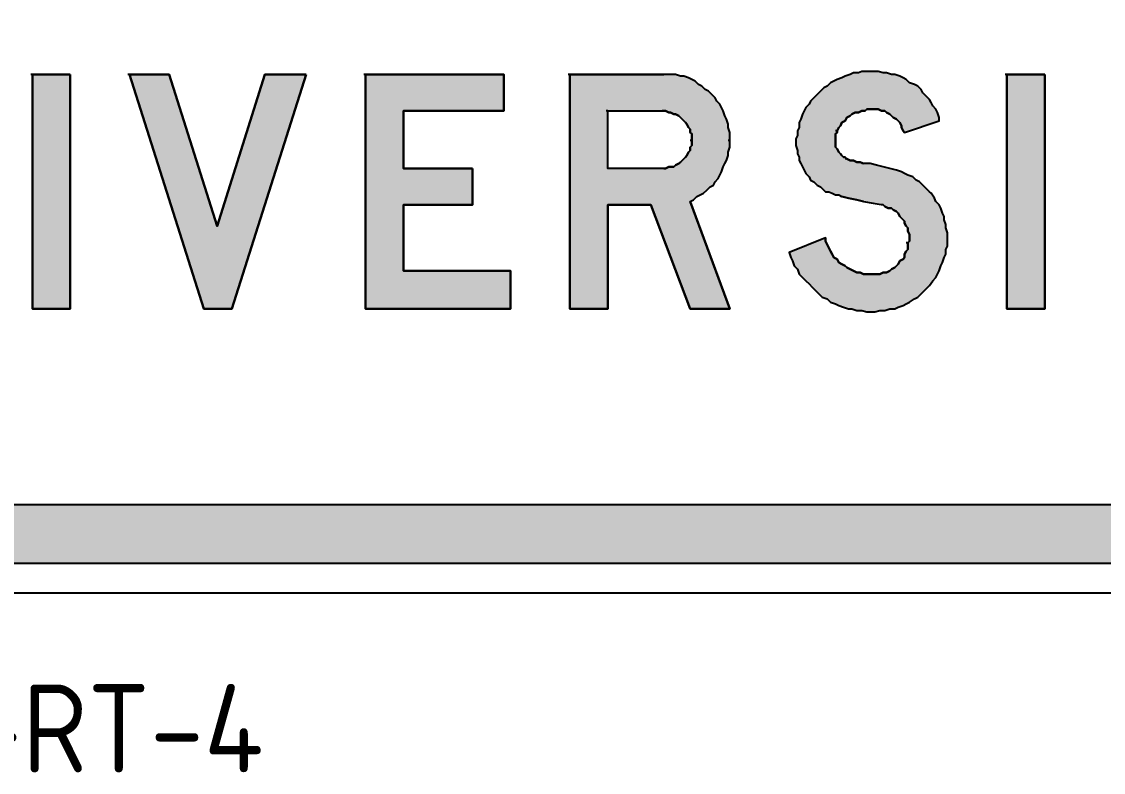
# Model space of a CAD drawing. Extents: x 128 to 264, y 102 to 205.
# Drawn here: x 198.55 to 235.31, y 102.42 to 127.95 of the extents above; entities that cross this region are included whole.
import ezdxf

# ---------------------------------------------------------------- set-up
doc = ezdxf.new("R2010")
doc.units = 0
doc.header["$LTSCALE"] = 12
doc.header["$MEASUREMENT"] = 0
doc.layers.get('0').update_dxf_attribs({"linetype": 'CONTINUOUS'})
for name, color, linetype in [('L25', 1, 'CONTINUOUS'), ('L35', 3, 'CONTINUOUS'), ('T25', 1, 'CONTINUOUS')]:
    doc.layers.add(name, color=color, linetype=linetype)
doc.styles.add('ISO', font='iso')

msp = doc.modelspace()

# ---------------------------------------------------------------- hatches: boundary and pattern name
at = {"layer": 'L25'}
h = msp.add_hatch(color=256, dxfattribs=at)
edge = h.paths.add_edge_path(flags=16)
edge.add_line((139.726, 111.527), (251.726, 111.527))
edge.add_arc((251.726, 120.527), 9, 270, 360)
edge.add_line((260.726, 120.527), (260.726, 192.527))
edge.add_arc((251.726, 192.527), 9, 360, 450)
edge.add_line((251.726, 201.527), (139.726, 201.527))
edge.add_arc((139.726, 192.527), 9, 90, 180)
edge.add_line((130.726, 192.527), (130.726, 120.527))
edge.add_arc((139.726, 120.527), 9, 180, 270)
edge = h.paths.add_edge_path()
edge.add_line((139.726, 109.527), (251.726, 109.527))
edge.add_arc((251.726, 120.527), 11, 270, 360)
edge.add_line((262.726, 120.527), (262.726, 192.527))
edge.add_arc((251.726, 192.527), 11, 360, 450)
edge.add_line((251.726, 203.527), (139.726, 203.527))
edge.add_arc((139.726, 192.527), 11, 90, 180)
edge.add_line((128.726, 192.527), (128.726, 120.527))
edge.add_arc((139.726, 120.527), 11, 180, 270)
h = msp.add_hatch(color=256, dxfattribs=at)
h.paths.add_polyline_path([(197.005, 122.5), (197.005, 122.724), (196.949, 122.948), (196.949, 123.172), (196.893, 123.396), (196.837, 123.62), (196.781, 123.789), (196.725, 124.013), (196.612, 124.237), (196.556, 124.461), (196.444, 124.629), (196.388, 124.797), (196.276, 124.91), (196.22, 125.078), (196.108, 125.19), (195.996, 125.302), (195.884, 125.414), (195.772, 125.526), (195.66, 125.638), (195.548, 125.694), (195.38, 125.806), (195.267, 125.862), (195.099, 125.918), (194.987, 125.974), (194.819, 126.03), (194.651, 126.086), (194.483, 126.142), (194.371, 126.142), (194.203, 126.142), (194.034, 126.142), (193.978, 126.142), (191.568, 126.142), (191.568, 118.184), (194.034, 118.184), (194.203, 118.184), (194.371, 118.184), (194.483, 118.184), (194.651, 118.24), (194.819, 118.296), (194.987, 118.352), (195.099, 118.408), (195.267, 118.464), (195.38, 118.52), (195.548, 118.632), (195.66, 118.689), (195.772, 118.801), (195.884, 118.913), (195.996, 119.025), (196.108, 119.137), (196.22, 119.305), (196.276, 119.417), (196.388, 119.529), (196.444, 119.697), (196.556, 119.865), (196.612, 120.09), (196.725, 120.314), (196.781, 120.538), (196.837, 120.706), (196.893, 120.93), (196.949, 121.155), (196.949, 121.379), (197.005, 121.603), (197.005, 121.827), (197.005, 122.051), (197.005, 122.275)])
h.paths.add_polyline_path([(192.914, 124.91), (194.034, 124.91), (194.147, 124.91), (194.259, 124.853), (194.315, 124.853), (194.427, 124.797), (194.539, 124.797), (194.651, 124.741), (194.707, 124.685), (194.819, 124.629), (194.931, 124.573), (194.987, 124.517), (195.043, 124.405), (195.099, 124.349), (195.211, 124.237), (195.267, 124.181), (195.323, 124.013), (195.38, 123.845), (195.492, 123.677), (195.548, 123.452), (195.604, 123.284), (195.66, 123.116), (195.66, 122.948), (195.716, 122.724), (195.716, 122.556), (195.772, 122.331), (195.772, 122.163), (195.772, 121.995), (195.716, 121.771), (195.716, 121.603), (195.66, 121.435), (195.66, 121.211), (195.604, 121.042), (195.548, 120.874), (195.492, 120.706), (195.38, 120.482), (195.323, 120.314), (195.267, 120.146), (195.211, 120.09), (195.099, 119.978), (195.043, 119.922), (194.987, 119.809), (194.931, 119.753), (194.819, 119.697), (194.707, 119.641), (194.651, 119.585), (194.539, 119.529), (194.427, 119.529), (194.315, 119.473), (194.259, 119.473), (194.147, 119.473), (194.034, 119.473), (192.914, 119.473)], flags=16)
h.paths.add_polyline_path([(200.199, 126.142), (198.91, 126.142), (198.91, 118.184), (200.199, 118.184)])
h.paths.add_polyline_path([(208.214, 126.142), (206.813, 126.142), (205.187, 120.986), (203.562, 126.142), (202.217, 126.142), (204.739, 118.184), (205.692, 118.184)])
h.paths.add_polyline_path([(213.874, 122.948), (211.52, 122.948), (211.52, 124.91), (214.939, 124.91), (214.939, 126.142), (210.231, 126.142), (210.231, 118.184), (215.163, 118.184), (215.163, 119.473), (211.52, 119.473), (211.52, 121.715), (213.874, 121.715)])
h.paths.add_polyline_path([(221.833, 122.219), (221.945, 122.331), (222.057, 122.387), (222.113, 122.5), (222.225, 122.612), (222.281, 122.724), (222.337, 122.836), (222.393, 123.004), (222.449, 123.116), (222.505, 123.228), (222.561, 123.396), (222.561, 123.508), (222.617, 123.677), (222.617, 123.789), (222.617, 123.901), (222.617, 124.069), (222.617, 124.181), (222.561, 124.349), (222.561, 124.461), (222.505, 124.629), (222.449, 124.741), (222.393, 124.91), (222.337, 125.022), (222.281, 125.134), (222.169, 125.246), (222.113, 125.358), (222.001, 125.47), (221.889, 125.582), (221.777, 125.638), (221.664, 125.75), (221.552, 125.806), (221.44, 125.918), (221.328, 125.974), (221.216, 126.03), (221.048, 126.086), (220.936, 126.086), (220.768, 126.142), (220.656, 126.142), (220.488, 126.142), (220.375, 126.142), (220.319, 126.142), (217.181, 126.142), (217.181, 118.184), (218.47, 118.184), (218.47, 121.715), (219.927, 121.715), (221.272, 118.184), (222.617, 118.184), (221.272, 121.827), (221.384, 121.883), (221.496, 121.995), (221.608, 122.051), (221.721, 122.107)])
h.paths.add_polyline_path([(220.712, 123.004), (220.6, 123.004), (220.544, 123.004), (220.431, 122.948), (220.375, 122.948), (218.47, 122.948), (218.47, 124.91), (220.375, 124.91), (220.431, 124.91), (220.544, 124.853), (220.6, 124.853), (220.712, 124.797), (220.768, 124.797), (220.88, 124.741), (220.936, 124.685), (220.992, 124.629), (221.048, 124.573), (221.104, 124.517), (221.16, 124.461), (221.216, 124.349), (221.272, 124.293), (221.272, 124.181), (221.328, 124.125), (221.328, 124.013), (221.328, 123.901), (221.328, 123.845), (221.328, 123.733), (221.272, 123.677), (221.272, 123.564), (221.216, 123.508), (221.16, 123.396), (221.104, 123.34), (221.048, 123.284), (220.992, 123.228), (220.936, 123.172), (220.88, 123.116), (220.768, 123.06)], flags=16)
h.paths.add_polyline_path([(226.821, 123.228), (226.708, 123.228), (226.596, 123.284), (226.54, 123.34), (226.484, 123.34), (226.428, 123.396), (226.372, 123.452), (226.316, 123.508), (226.26, 123.62), (226.204, 123.677), (226.204, 123.733), (226.204, 123.789), (226.204, 123.901), (226.204, 123.957), (226.204, 124.013), (226.204, 124.125), (226.26, 124.181), (226.26, 124.237), (226.316, 124.349), (226.372, 124.405), (226.428, 124.517), (226.54, 124.573), (226.596, 124.685), (226.708, 124.741), (226.765, 124.797), (226.877, 124.853), (226.989, 124.853), (227.101, 124.91), (227.213, 124.91), (227.269, 124.966), (227.381, 124.966), (227.493, 124.966), (227.605, 124.966), (227.661, 124.966), (227.773, 124.91), (227.885, 124.91), (227.941, 124.853), (228.054, 124.797), (228.11, 124.741), (228.166, 124.685), (228.278, 124.629), (228.334, 124.573), (228.39, 124.517), (228.446, 124.405), (228.446, 124.349), (228.502, 124.237), (228.558, 124.181), (229.735, 124.573), (229.735, 124.685), (229.679, 124.853), (229.623, 124.966), (229.511, 125.078), (229.455, 125.19), (229.399, 125.302), (229.287, 125.414), (229.174, 125.526), (229.118, 125.638), (229.006, 125.75), (228.894, 125.806), (228.726, 125.862), (228.614, 125.974), (228.502, 126.03), (228.39, 126.086), (228.222, 126.142), (228.11, 126.142), (227.941, 126.199), (227.829, 126.199), (227.661, 126.255), (227.549, 126.255), (227.381, 126.255), (227.325, 126.255), (227.269, 126.255), (227.101, 126.255), (226.989, 126.199), (226.821, 126.199), (226.708, 126.142), (226.54, 126.086), (226.428, 126.03), (226.26, 125.974), (226.148, 125.918), (226.036, 125.862), (225.924, 125.75), (225.812, 125.694), (225.7, 125.582), (225.588, 125.47), (225.476, 125.358), (225.363, 125.246), (225.307, 125.134), (225.195, 125.022), (225.139, 124.91), (225.083, 124.797), (225.027, 124.629), (224.971, 124.517), (224.971, 124.349), (224.915, 124.237), (224.915, 124.069), (224.859, 123.957), (224.859, 123.845), (224.859, 123.733), (224.915, 123.564), (224.915, 123.452), (224.971, 123.34), (224.971, 123.228), (225.027, 123.116), (225.083, 123.004), (225.139, 122.892), (225.195, 122.78), (225.307, 122.668), (225.363, 122.556), (225.476, 122.5), (225.588, 122.387), (225.7, 122.331), (225.756, 122.275), (225.868, 122.163), (225.98, 122.163), (226.092, 122.107), (226.204, 122.051), (226.316, 122.051), (226.428, 121.995), (226.652, 121.939), (226.933, 121.883), (227.157, 121.827), (227.493, 121.771), (227.829, 121.715), (227.885, 121.659), (227.998, 121.603), (228.11, 121.603), (228.166, 121.547), (228.278, 121.491), (228.334, 121.435), (228.39, 121.323), (228.446, 121.267), (228.558, 121.155), (228.558, 121.098), (228.614, 120.986), (228.67, 120.93), (228.67, 120.818), (228.726, 120.706), (228.726, 120.594), (228.726, 120.482), (228.67, 120.426), (228.67, 120.314), (228.67, 120.202), (228.614, 120.146), (228.558, 120.034), (228.558, 119.922), (228.502, 119.865), (228.39, 119.809), (228.334, 119.697), (228.278, 119.641), (228.222, 119.585), (228.11, 119.529), (228.054, 119.473), (227.941, 119.417), (227.829, 119.417), (227.717, 119.361), (227.661, 119.361), (227.605, 119.361), (227.549, 119.361), (227.381, 119.361), (227.269, 119.361), (227.157, 119.361), (227.045, 119.417), (226.933, 119.417), (226.821, 119.473), (226.708, 119.529), (226.596, 119.585), (226.54, 119.641), (226.428, 119.697), (226.316, 119.753), (226.26, 119.865), (226.148, 119.922), (226.092, 120.034), (226.036, 120.146), (225.98, 120.258), (225.924, 120.37), (225.868, 120.482), (225.868, 120.594), (224.635, 120.09), (224.691, 119.922), (224.747, 119.809), (224.803, 119.641), (224.915, 119.529), (224.971, 119.361), (225.083, 119.249), (225.195, 119.137), (225.307, 119.025), (225.419, 118.913), (225.532, 118.801), (225.644, 118.689), (225.756, 118.576), (225.924, 118.52), (226.036, 118.408), (226.204, 118.352), (226.316, 118.296), (226.484, 118.24), (226.652, 118.184), (226.765, 118.184), (226.933, 118.128), (227.101, 118.128), (227.269, 118.072), (227.437, 118.072), (227.549, 118.072), (227.717, 118.128), (227.885, 118.128), (228.054, 118.184), (228.222, 118.184), (228.334, 118.24), (228.502, 118.296), (228.614, 118.352), (228.726, 118.408), (228.894, 118.52), (229.006, 118.576), (229.118, 118.689), (229.231, 118.801), (229.343, 118.913), (229.399, 118.969), (229.511, 119.137), (229.623, 119.249), (229.679, 119.361), (229.735, 119.473), (229.791, 119.641), (229.847, 119.753), (229.903, 119.922), (229.959, 120.034), (229.959, 120.202), (230.015, 120.314), (230.015, 120.482), (230.015, 120.594), (230.015, 120.762), (229.959, 120.93), (229.959, 121.042), (229.903, 121.211), (229.903, 121.323), (229.847, 121.435), (229.791, 121.603), (229.735, 121.715), (229.623, 121.827), (229.567, 121.939), (229.455, 122.107), (229.399, 122.163), (229.287, 122.275), (229.174, 122.387), (229.062, 122.5), (228.95, 122.556), (228.838, 122.668), (228.67, 122.724), (228.558, 122.78), (228.446, 122.836), (228.278, 122.892), (228.054, 122.948), (227.829, 123.004), (227.605, 123.06), (227.381, 123.116), (227.157, 123.116), (227.045, 123.172), (226.933, 123.172)])
h.paths.add_polyline_path([(233.322, 126.142), (232.033, 126.142), (232.033, 118.184), (233.322, 118.184)])

# ---------------------------------------------------------------- linework, layer by layer
at = {"color": 1}
for p, q in [((198.91, 126.142), (198.854, 126.142)), ((198.91, 118.184), (198.91, 126.142)), ((198.91, 126.142), (200.199, 126.142)), ((200.199, 126.142), (200.199, 118.184)), ((202.217, 126.142), (202.161, 126.142)), ((204.739, 118.184), (202.217, 126.142)), ((202.217, 126.142), (203.562, 126.142)), ((203.562, 126.142), (205.187, 120.986)), ((205.187, 120.986), (206.813, 126.142)), ((208.214, 126.142), (205.692, 118.184)), ((206.813, 126.142), (208.214, 126.142)), ((210.231, 126.142), (210.175, 126.142)), ((210.231, 118.184), (210.231, 126.142)), ((210.231, 126.142), (214.939, 126.142)), ((214.939, 126.142), (214.939, 124.91)), ((217.181, 126.142), (217.125, 126.142)), ((217.181, 126.142), (220.375, 126.142)), ((217.181, 118.184), (217.181, 126.142)), ((220.375, 126.142), (220.319, 126.142)), ((220.375, 126.142), (220.319, 126.142)), ((220.488, 126.142), (220.375, 126.142)), ((220.656, 126.142), (220.488, 126.142)), ((220.768, 126.142), (220.656, 126.142)), ((220.936, 126.086), (220.768, 126.142)), ((226.708, 126.142), (226.54, 126.086)), ((226.821, 126.199), (226.708, 126.142)), ((226.989, 126.199), (226.821, 126.199)), ((227.101, 126.255), (226.989, 126.199)), ((227.269, 126.255), (227.101, 126.255)), ((227.381, 126.255), (227.269, 126.255)), ((227.381, 126.255), (227.325, 126.255)), ((227.549, 126.255), (227.381, 126.255)), ((227.661, 126.255), (227.549, 126.255)), ((227.829, 126.199), (227.661, 126.255)), ((227.941, 126.199), (227.829, 126.199)), ((228.11, 126.142), (227.941, 126.199)), ((228.222, 126.142), (228.11, 126.142)), ((228.39, 126.086), (228.222, 126.142)), ((232.033, 126.142), (231.977, 126.142)), ((232.033, 118.184), (232.033, 126.142)), ((232.033, 126.142), (233.322, 126.142)), ((233.322, 126.142), (233.322, 118.184)), ((221.048, 126.086), (220.936, 126.086)), ((221.216, 126.03), (221.048, 126.086)), ((221.328, 125.974), (221.216, 126.03)), ((221.44, 125.918), (221.328, 125.974)), ((221.552, 125.806), (221.44, 125.918)), ((221.664, 125.75), (221.552, 125.806)), ((221.777, 125.638), (221.664, 125.75)), ((225.924, 125.75), (225.812, 125.694)), ((226.036, 125.862), (225.924, 125.75)), ((226.148, 125.918), (226.036, 125.862)), ((226.26, 125.974), (226.148, 125.918)), ((226.428, 126.03), (226.26, 125.974)), ((226.54, 126.086), (226.428, 126.03)), ((228.502, 126.03), (228.39, 126.086)), ((228.614, 125.974), (228.502, 126.03)), ((228.726, 125.862), (228.614, 125.974)), ((228.894, 125.806), (228.726, 125.862)), ((229.006, 125.75), (228.894, 125.806)), ((229.118, 125.638), (229.006, 125.75)), ((221.889, 125.582), (221.777, 125.638)), ((222.001, 125.47), (221.889, 125.582)), ((222.113, 125.358), (222.001, 125.47)), ((225.588, 125.47), (225.476, 125.358)), ((225.7, 125.582), (225.588, 125.47)), ((225.812, 125.694), (225.7, 125.582)), ((229.174, 125.526), (229.118, 125.638)), ((229.287, 125.414), (229.174, 125.526)), ((229.399, 125.302), (229.287, 125.414)), ((222.169, 125.246), (222.113, 125.358)), ((222.281, 125.134), (222.169, 125.246)), ((222.337, 125.022), (222.281, 125.134)), ((222.393, 124.91), (222.337, 125.022)), ((225.195, 125.022), (225.139, 124.91)), ((225.307, 125.134), (225.195, 125.022)), ((225.363, 125.246), (225.307, 125.134)), ((225.476, 125.358), (225.363, 125.246)), ((229.455, 125.19), (229.399, 125.302)), ((229.511, 125.078), (229.455, 125.19)), ((229.623, 124.966), (229.511, 125.078)), ((211.52, 124.91), (211.52, 122.948)), ((214.939, 124.91), (211.52, 124.91)), ((218.47, 124.91), (218.414, 124.91)), ((218.47, 122.948), (218.47, 124.91)), ((218.47, 124.91), (220.375, 124.91)), ((220.375, 124.91), (220.319, 124.91)), ((220.375, 124.91), (220.319, 124.91)), ((220.431, 124.91), (220.375, 124.91)), ((220.544, 124.853), (220.431, 124.91)), ((220.6, 124.853), (220.544, 124.853)), ((220.712, 124.797), (220.6, 124.853)), ((220.768, 124.797), (220.712, 124.797)), ((220.88, 124.741), (220.768, 124.797)), ((220.936, 124.685), (220.88, 124.741)), ((220.992, 124.629), (220.936, 124.685)), ((222.449, 124.741), (222.393, 124.91)), ((222.505, 124.629), (222.449, 124.741)), ((225.083, 124.797), (225.027, 124.629)), ((225.139, 124.91), (225.083, 124.797)), ((226.596, 124.685), (226.54, 124.573)), ((226.708, 124.741), (226.596, 124.685)), ((226.765, 124.797), (226.708, 124.741)), ((226.877, 124.853), (226.765, 124.797)), ((226.989, 124.853), (226.877, 124.853)), ((227.101, 124.91), (226.989, 124.853)), ((227.213, 124.91), (227.101, 124.91)), ((227.269, 124.966), (227.213, 124.91)), ((227.381, 124.966), (227.269, 124.966)), ((227.381, 124.966), (227.325, 124.966)), ((227.493, 124.966), (227.381, 124.966)), ((227.605, 124.966), (227.493, 124.966)), ((227.661, 124.966), (227.605, 124.966)), ((227.773, 124.91), (227.661, 124.966)), ((227.885, 124.91), (227.773, 124.91)), ((227.941, 124.853), (227.885, 124.91)), ((228.054, 124.797), (227.941, 124.853)), ((228.11, 124.741), (228.054, 124.797)), ((228.166, 124.685), (228.11, 124.741)), ((228.278, 124.629), (228.166, 124.685)), ((229.679, 124.853), (229.623, 124.966)), ((229.735, 124.685), (229.679, 124.853)), ((229.735, 124.573), (229.735, 124.685)), ((221.048, 124.573), (220.992, 124.629)), ((221.104, 124.517), (221.048, 124.573)), ((221.16, 124.461), (221.104, 124.517)), ((221.216, 124.349), (221.16, 124.461)), ((221.272, 124.293), (221.216, 124.349)), ((221.272, 124.181), (221.272, 124.293)), ((222.561, 124.461), (222.505, 124.629)), ((222.561, 124.349), (222.561, 124.461)), ((222.617, 124.181), (222.561, 124.349)), ((224.971, 124.349), (224.915, 124.237)), ((225.027, 124.629), (224.971, 124.517)), ((224.971, 124.517), (224.971, 124.349)), ((226.316, 124.349), (226.26, 124.237)), ((226.372, 124.405), (226.316, 124.349)), ((226.428, 124.517), (226.372, 124.405)), ((226.54, 124.573), (226.428, 124.517)), ((228.334, 124.573), (228.278, 124.629)), ((228.39, 124.517), (228.334, 124.573)), ((228.446, 124.405), (228.39, 124.517)), ((228.446, 124.349), (228.446, 124.405)), ((228.502, 124.237), (228.446, 124.349)), ((228.558, 124.181), (229.735, 124.573)), ((221.328, 124.125), (221.272, 124.181)), ((221.328, 123.901), (221.272, 123.901)), ((221.328, 124.013), (221.328, 124.125)), ((221.328, 123.901), (221.328, 124.013)), ((221.328, 123.845), (221.328, 123.901)), ((222.617, 123.901), (222.561, 123.901)), ((222.617, 124.069), (222.617, 124.181)), ((222.617, 123.901), (222.617, 124.069)), ((222.617, 123.789), (222.617, 123.901)), ((224.915, 124.069), (224.859, 123.957)), ((224.859, 123.957), (224.859, 123.845)), ((224.915, 124.237), (224.915, 124.069)), ((226.26, 124.237), (226.204, 124.237)), ((226.26, 124.181), (226.204, 124.125)), ((226.204, 124.125), (226.204, 124.013)), ((226.204, 124.013), (226.204, 123.957)), ((226.204, 123.957), (226.204, 123.901)), ((226.204, 123.901), (226.204, 123.789)), ((226.26, 124.237), (226.26, 124.181)), ((228.558, 124.181), (228.502, 124.237)), ((221.216, 123.508), (221.272, 123.564)), ((221.272, 123.677), (221.328, 123.733)), ((221.272, 123.564), (221.272, 123.677)), ((221.328, 123.733), (221.328, 123.845)), ((222.561, 123.508), (222.617, 123.677)), ((222.617, 123.677), (222.617, 123.789)), ((224.859, 123.845), (224.859, 123.733)), ((224.859, 123.733), (224.915, 123.564)), ((224.915, 123.564), (224.915, 123.452)), ((226.204, 123.789), (226.204, 123.733)), ((226.204, 123.733), (226.204, 123.677)), ((226.204, 123.677), (226.26, 123.62)), ((226.26, 123.62), (226.316, 123.508)), ((220.88, 123.116), (220.936, 123.172)), ((220.936, 123.172), (220.992, 123.228)), ((220.992, 123.228), (221.048, 123.284)), ((221.048, 123.284), (221.104, 123.34)), ((221.104, 123.34), (221.16, 123.396)), ((221.16, 123.396), (221.216, 123.508)), ((222.449, 123.116), (222.505, 123.228)), ((222.505, 123.228), (222.561, 123.396)), ((222.561, 123.396), (222.561, 123.508)), ((224.915, 123.452), (224.971, 123.34)), ((224.971, 123.34), (224.971, 123.228)), ((224.971, 123.228), (225.027, 123.116)), ((226.316, 123.508), (226.372, 123.452)), ((226.372, 123.452), (226.428, 123.396)), ((226.428, 123.396), (226.484, 123.34)), ((226.484, 123.34), (226.54, 123.34)), ((226.54, 123.34), (226.596, 123.284)), ((226.596, 123.284), (226.54, 123.284)), ((226.596, 123.284), (226.708, 123.228)), ((226.708, 123.228), (226.821, 123.228)), ((226.821, 123.228), (226.933, 123.172)), ((226.933, 123.172), (227.045, 123.172)), ((227.045, 123.172), (227.157, 123.116)), ((211.52, 122.948), (213.874, 122.948)), ((213.874, 122.948), (213.874, 121.715)), ((220.375, 122.948), (218.47, 122.948)), ((220.375, 122.948), (220.431, 122.948)), ((220.431, 122.948), (220.544, 123.004)), ((220.544, 123.004), (220.6, 123.004)), ((220.6, 123.004), (220.712, 123.004)), ((220.712, 123.004), (220.768, 123.06)), ((220.768, 123.06), (220.88, 123.116)), ((222.281, 122.724), (222.337, 122.836)), ((222.337, 122.836), (222.393, 123.004)), ((222.393, 123.004), (222.449, 123.116)), ((225.027, 123.116), (225.083, 123.004)), ((225.083, 123.004), (225.139, 122.892)), ((225.139, 122.892), (225.195, 122.78)), ((227.157, 123.116), (227.101, 123.116)), ((227.157, 123.116), (227.101, 123.116)), ((227.381, 123.116), (227.157, 123.116)), ((227.605, 123.06), (227.381, 123.116)), ((227.829, 123.004), (227.605, 123.06)), ((228.054, 122.948), (227.829, 123.004)), ((228.278, 122.892), (228.054, 122.948)), ((228.446, 122.836), (228.278, 122.892)), ((228.558, 122.78), (228.446, 122.836)), ((222.057, 122.387), (222.113, 122.5)), ((222.113, 122.5), (222.225, 122.612)), ((222.225, 122.612), (222.281, 122.724)), ((225.195, 122.78), (225.307, 122.668)), ((225.307, 122.668), (225.363, 122.556)), ((225.363, 122.556), (225.476, 122.5)), ((225.476, 122.5), (225.588, 122.387)), ((228.67, 122.724), (228.558, 122.78)), ((228.838, 122.668), (228.67, 122.724)), ((228.95, 122.556), (228.838, 122.668)), ((229.062, 122.5), (228.95, 122.556)), ((229.174, 122.387), (229.062, 122.5)), ((221.608, 122.051), (221.721, 122.107)), ((221.721, 122.107), (221.833, 122.219)), ((221.833, 122.219), (221.945, 122.331)), ((221.945, 122.331), (222.057, 122.387)), ((225.588, 122.387), (225.7, 122.331)), ((225.7, 122.331), (225.756, 122.275)), ((225.756, 122.275), (225.868, 122.163)), ((225.868, 122.163), (225.98, 122.163)), ((225.98, 122.163), (226.092, 122.107)), ((226.092, 122.107), (226.204, 122.051)), ((229.287, 122.275), (229.174, 122.387)), ((229.399, 122.163), (229.287, 122.275)), ((229.455, 122.107), (229.399, 122.163)), ((229.567, 121.939), (229.455, 122.107)), ((211.52, 121.715), (211.52, 119.473)), ((213.874, 121.715), (211.52, 121.715)), ((218.47, 121.715), (218.47, 118.184)), ((219.927, 121.715), (218.47, 121.715)), ((221.272, 118.184), (219.927, 121.715)), ((221.272, 121.827), (221.384, 121.883)), ((221.272, 121.827), (222.617, 118.184)), ((221.384, 121.883), (221.496, 121.995)), ((221.496, 121.995), (221.608, 122.051)), ((226.204, 122.051), (226.316, 122.051)), ((226.316, 122.051), (226.428, 121.995)), ((226.428, 121.995), (226.372, 121.995)), ((226.428, 121.995), (226.372, 121.995)), ((226.652, 121.939), (226.428, 121.995)), ((226.933, 121.883), (226.652, 121.939)), ((227.157, 121.827), (226.933, 121.883)), ((227.157, 121.827), (227.493, 121.771)), ((227.493, 121.771), (227.829, 121.715)), ((227.829, 121.715), (227.773, 121.715)), ((227.829, 121.715), (227.773, 121.715)), ((227.885, 121.659), (227.829, 121.715)), ((229.623, 121.827), (229.567, 121.939)), ((229.735, 121.715), (229.623, 121.827)), ((229.791, 121.603), (229.735, 121.715)), ((227.998, 121.603), (227.885, 121.659)), ((228.11, 121.603), (227.998, 121.603)), ((228.166, 121.547), (228.11, 121.603)), ((228.278, 121.491), (228.166, 121.547)), ((228.334, 121.435), (228.278, 121.491)), ((228.39, 121.323), (228.334, 121.435)), ((229.847, 121.435), (229.791, 121.603)), ((229.903, 121.323), (229.847, 121.435)), ((228.446, 121.267), (228.39, 121.323)), ((228.558, 121.155), (228.446, 121.267)), ((228.558, 121.098), (228.558, 121.155)), ((228.614, 120.986), (228.558, 121.098)), ((228.67, 120.93), (228.614, 120.986)), ((229.903, 121.211), (229.903, 121.323)), ((229.959, 121.042), (229.903, 121.211)), ((229.959, 120.93), (229.959, 121.042)), ((225.868, 120.594), (224.635, 120.09)), ((225.868, 120.594), (225.868, 120.482)), ((228.67, 120.818), (228.67, 120.93)), ((228.726, 120.706), (228.67, 120.818)), ((228.726, 120.594), (228.726, 120.706)), ((228.726, 120.482), (228.726, 120.594)), ((230.015, 120.762), (229.959, 120.93)), ((230.015, 120.594), (230.015, 120.762)), ((230.015, 120.482), (230.015, 120.594)), ((225.868, 120.482), (225.924, 120.37)), ((225.924, 120.37), (225.98, 120.258)), ((225.98, 120.258), (226.036, 120.146)), ((228.67, 120.426), (228.614, 120.426)), ((228.67, 120.426), (228.726, 120.482)), ((228.67, 120.314), (228.67, 120.426)), ((228.67, 120.202), (228.67, 120.314)), ((229.959, 120.202), (230.015, 120.314)), ((230.015, 120.314), (230.015, 120.482)), ((224.635, 120.09), (224.691, 119.922)), ((224.691, 119.922), (224.747, 119.809)), ((226.036, 120.146), (226.092, 120.034)), ((226.092, 120.034), (226.148, 119.922)), ((226.148, 119.922), (226.26, 119.865)), ((226.26, 119.865), (226.316, 119.753)), ((228.39, 119.809), (228.502, 119.865)), ((228.502, 119.865), (228.558, 119.922)), ((228.558, 120.034), (228.614, 120.146)), ((228.558, 119.922), (228.558, 120.034)), ((228.614, 120.146), (228.67, 120.202)), ((229.847, 119.753), (229.903, 119.922)), ((229.903, 119.922), (229.959, 120.034)), ((229.959, 120.034), (229.959, 120.202)), ((224.747, 119.809), (224.803, 119.641)), ((224.803, 119.641), (224.915, 119.529)), ((224.915, 119.529), (224.971, 119.361)), ((226.316, 119.753), (226.428, 119.697)), ((226.428, 119.697), (226.54, 119.641)), ((226.54, 119.641), (226.596, 119.585)), ((226.596, 119.585), (226.708, 119.529)), ((226.708, 119.529), (226.821, 119.473)), ((228.054, 119.473), (228.11, 119.529)), ((228.11, 119.529), (228.222, 119.585)), ((228.222, 119.585), (228.278, 119.641)), ((228.278, 119.641), (228.334, 119.697)), ((228.334, 119.697), (228.39, 119.809)), ((229.735, 119.473), (229.791, 119.641)), ((229.791, 119.641), (229.847, 119.753)), ((211.52, 119.473), (215.163, 119.473)), ((215.163, 119.473), (215.163, 118.184)), ((224.971, 119.361), (225.083, 119.249)), ((225.083, 119.249), (225.195, 119.137)), ((225.195, 119.137), (225.307, 119.025)), ((226.821, 119.473), (226.933, 119.417)), ((226.933, 119.417), (227.045, 119.417)), ((227.045, 119.417), (227.157, 119.361)), ((227.157, 119.361), (227.269, 119.361)), ((227.269, 119.361), (227.381, 119.361)), ((227.381, 119.361), (227.549, 119.361)), ((227.549, 119.361), (227.661, 119.361)), ((227.661, 119.361), (227.605, 119.361)), ((227.661, 119.361), (227.717, 119.361)), ((227.717, 119.361), (227.829, 119.417)), ((227.829, 119.417), (227.941, 119.417)), ((227.941, 119.417), (228.054, 119.473)), ((229.399, 118.969), (229.511, 119.137)), ((229.511, 119.137), (229.623, 119.249)), ((229.623, 119.249), (229.679, 119.361)), ((229.679, 119.361), (229.735, 119.473)), ((225.307, 119.025), (225.419, 118.913)), ((225.419, 118.913), (225.532, 118.801)), ((225.532, 118.801), (225.644, 118.689)), ((229.118, 118.689), (229.231, 118.801)), ((229.231, 118.801), (229.343, 118.913)), ((229.343, 118.913), (229.399, 118.969)), ((225.644, 118.689), (225.756, 118.576)), ((225.756, 118.576), (225.924, 118.52)), ((225.924, 118.52), (226.036, 118.408)), ((226.036, 118.408), (226.204, 118.352)), ((228.614, 118.352), (228.726, 118.408)), ((228.726, 118.408), (228.894, 118.52)), ((228.894, 118.52), (229.006, 118.576)), ((229.006, 118.576), (229.118, 118.689)), ((200.199, 118.184), (198.91, 118.184)), ((205.692, 118.184), (204.739, 118.184)), ((215.163, 118.184), (210.231, 118.184)), ((218.47, 118.184), (217.181, 118.184)), ((222.617, 118.184), (221.272, 118.184)), ((226.204, 118.352), (226.316, 118.296)), ((226.316, 118.296), (226.484, 118.24)), ((226.484, 118.24), (226.652, 118.184)), ((226.652, 118.184), (226.765, 118.184)), ((226.765, 118.184), (226.933, 118.128)), ((226.933, 118.128), (227.101, 118.128)), ((227.101, 118.128), (227.269, 118.072)), ((227.269, 118.072), (227.437, 118.072)), ((227.437, 118.072), (227.549, 118.072)), ((227.549, 118.072), (227.717, 118.128)), ((227.717, 118.128), (227.885, 118.128)), ((227.885, 118.128), (228.054, 118.184)), ((228.054, 118.184), (228.222, 118.184)), ((228.222, 118.184), (228.334, 118.24)), ((228.334, 118.24), (228.502, 118.296)), ((228.502, 118.296), (228.614, 118.352)), ((233.322, 118.184), (232.033, 118.184))]:
    msp.add_line(p, q, dxfattribs=at)
at = {"layer": 'L25'}
for points in [[(200.199, 126.142), (198.91, 126.142), (198.91, 118.184), (200.199, 118.184)], [(208.214, 126.142), (206.813, 126.142), (205.187, 120.986), (203.562, 126.142), (202.217, 126.142), (204.739, 118.184), (205.692, 118.184)], [(213.874, 122.948), (211.52, 122.948), (211.52, 124.91), (214.939, 124.91), (214.939, 126.142), (210.231, 126.142), (210.231, 118.184), (215.163, 118.184), (215.163, 119.473), (211.52, 119.473), (211.52, 121.715), (213.874, 121.715)], [(221.833, 122.219), (221.945, 122.331), (222.057, 122.387), (222.113, 122.5), (222.225, 122.612), (222.281, 122.724), (222.337, 122.836), (222.393, 123.004), (222.449, 123.116), (222.505, 123.228), (222.561, 123.396), (222.561, 123.508), (222.617, 123.677), (222.617, 123.789), (222.617, 123.901), (222.617, 124.069), (222.617, 124.181), (222.561, 124.349), (222.561, 124.461), (222.505, 124.629), (222.449, 124.741), (222.393, 124.91), (222.337, 125.022), (222.281, 125.134), (222.169, 125.246), (222.113, 125.358), (222.001, 125.47), (221.889, 125.582), (221.777, 125.638), (221.664, 125.75), (221.552, 125.806), (221.44, 125.918), (221.328, 125.974), (221.216, 126.03), (221.048, 126.086), (220.936, 126.086), (220.768, 126.142), (220.656, 126.142), (220.488, 126.142), (220.375, 126.142), (220.319, 126.142), (217.181, 126.142), (217.181, 118.184), (218.47, 118.184), (218.47, 121.715), (219.927, 121.715), (221.272, 118.184), (222.617, 118.184), (221.272, 121.827), (221.384, 121.883), (221.496, 121.995), (221.608, 122.051), (221.721, 122.107)], [(226.821, 123.228), (226.708, 123.228), (226.596, 123.284), (226.54, 123.34), (226.484, 123.34), (226.428, 123.396), (226.372, 123.452), (226.316, 123.508), (226.26, 123.62), (226.204, 123.677), (226.204, 123.733), (226.204, 123.789), (226.204, 123.901), (226.204, 123.957), (226.204, 124.013), (226.204, 124.125), (226.26, 124.181), (226.26, 124.237), (226.316, 124.349), (226.372, 124.405), (226.428, 124.517), (226.54, 124.573), (226.596, 124.685), (226.708, 124.741), (226.765, 124.797), (226.877, 124.853), (226.989, 124.853), (227.101, 124.91), (227.213, 124.91), (227.269, 124.966), (227.381, 124.966), (227.493, 124.966), (227.605, 124.966), (227.661, 124.966), (227.773, 124.91), (227.885, 124.91), (227.941, 124.853), (228.054, 124.797), (228.11, 124.741), (228.166, 124.685), (228.278, 124.629), (228.334, 124.573), (228.39, 124.517), (228.446, 124.405), (228.446, 124.349), (228.502, 124.237), (228.558, 124.181), (229.735, 124.573), (229.735, 124.685), (229.679, 124.853), (229.623, 124.966), (229.511, 125.078), (229.455, 125.19), (229.399, 125.302), (229.287, 125.414), (229.174, 125.526), (229.118, 125.638), (229.006, 125.75), (228.894, 125.806), (228.726, 125.862), (228.614, 125.974), (228.502, 126.03), (228.39, 126.086), (228.222, 126.142), (228.11, 126.142), (227.941, 126.199), (227.829, 126.199), (227.661, 126.255), (227.549, 126.255), (227.381, 126.255), (227.325, 126.255), (227.269, 126.255), (227.101, 126.255), (226.989, 126.199), (226.821, 126.199), (226.708, 126.142), (226.54, 126.086), (226.428, 126.03), (226.26, 125.974), (226.148, 125.918), (226.036, 125.862), (225.924, 125.75), (225.812, 125.694), (225.7, 125.582), (225.588, 125.47), (225.476, 125.358), (225.363, 125.246), (225.307, 125.134), (225.195, 125.022), (225.139, 124.91), (225.083, 124.797), (225.027, 124.629), (224.971, 124.517), (224.971, 124.349), (224.915, 124.237), (224.915, 124.069), (224.859, 123.957), (224.859, 123.845), (224.859, 123.733), (224.915, 123.564), (224.915, 123.452), (224.971, 123.34), (224.971, 123.228), (225.027, 123.116), (225.083, 123.004), (225.139, 122.892), (225.195, 122.78), (225.307, 122.668), (225.363, 122.556), (225.476, 122.5), (225.588, 122.387), (225.7, 122.331), (225.756, 122.275), (225.868, 122.163), (225.98, 122.163), (226.092, 122.107), (226.204, 122.051), (226.316, 122.051), (226.428, 121.995), (226.652, 121.939), (226.933, 121.883), (227.157, 121.827), (227.493, 121.771), (227.829, 121.715), (227.885, 121.659), (227.998, 121.603), (228.11, 121.603), (228.166, 121.547), (228.278, 121.491), (228.334, 121.435), (228.39, 121.323), (228.446, 121.267), (228.558, 121.155), (228.558, 121.098), (228.614, 120.986), (228.67, 120.93), (228.67, 120.818), (228.726, 120.706), (228.726, 120.594), (228.726, 120.482), (228.67, 120.426), (228.67, 120.314), (228.67, 120.202), (228.614, 120.146), (228.558, 120.034), (228.558, 119.922), (228.502, 119.865), (228.39, 119.809), (228.334, 119.697), (228.278, 119.641), (228.222, 119.585), (228.11, 119.529), (228.054, 119.473), (227.941, 119.417), (227.829, 119.417), (227.717, 119.361), (227.661, 119.361), (227.605, 119.361), (227.549, 119.361), (227.381, 119.361), (227.269, 119.361), (227.157, 119.361), (227.045, 119.417), (226.933, 119.417), (226.821, 119.473), (226.708, 119.529), (226.596, 119.585), (226.54, 119.641), (226.428, 119.697), (226.316, 119.753), (226.26, 119.865), (226.148, 119.922), (226.092, 120.034), (226.036, 120.146), (225.98, 120.258), (225.924, 120.37), (225.868, 120.482), (225.868, 120.594), (224.635, 120.09), (224.691, 119.922), (224.747, 119.809), (224.803, 119.641), (224.915, 119.529), (224.971, 119.361), (225.083, 119.249), (225.195, 119.137), (225.307, 119.025), (225.419, 118.913), (225.532, 118.801), (225.644, 118.689), (225.756, 118.576), (225.924, 118.52), (226.036, 118.408), (226.204, 118.352), (226.316, 118.296), (226.484, 118.24), (226.652, 118.184), (226.765, 118.184), (226.933, 118.128), (227.101, 118.128), (227.269, 118.072), (227.437, 118.072), (227.549, 118.072), (227.717, 118.128), (227.885, 118.128), (228.054, 118.184), (228.222, 118.184), (228.334, 118.24), (228.502, 118.296), (228.614, 118.352), (228.726, 118.408), (228.894, 118.52), (229.006, 118.576), (229.118, 118.689), (229.231, 118.801), (229.343, 118.913), (229.399, 118.969), (229.511, 119.137), (229.623, 119.249), (229.679, 119.361), (229.735, 119.473), (229.791, 119.641), (229.847, 119.753), (229.903, 119.922), (229.959, 120.034), (229.959, 120.202), (230.015, 120.314), (230.015, 120.482), (230.015, 120.594), (230.015, 120.762), (229.959, 120.93), (229.959, 121.042), (229.903, 121.211), (229.903, 121.323), (229.847, 121.435), (229.791, 121.603), (229.735, 121.715), (229.623, 121.827), (229.567, 121.939), (229.455, 122.107), (229.399, 122.163), (229.287, 122.275), (229.174, 122.387), (229.062, 122.5), (228.95, 122.556), (228.838, 122.668), (228.67, 122.724), (228.558, 122.78), (228.446, 122.836), (228.278, 122.892), (228.054, 122.948), (227.829, 123.004), (227.605, 123.06), (227.381, 123.116), (227.157, 123.116), (227.045, 123.172), (226.933, 123.172)], [(233.322, 126.142), (232.033, 126.142), (232.033, 118.184), (233.322, 118.184)], [(220.712, 123.004), (220.6, 123.004), (220.544, 123.004), (220.431, 122.948), (220.375, 122.948), (218.47, 122.948), (218.47, 124.91), (220.375, 124.91), (220.431, 124.91), (220.544, 124.853), (220.6, 124.853), (220.712, 124.797), (220.768, 124.797), (220.88, 124.741), (220.936, 124.685), (220.992, 124.629), (221.048, 124.573), (221.104, 124.517), (221.16, 124.461), (221.216, 124.349), (221.272, 124.293), (221.272, 124.181), (221.328, 124.125), (221.328, 124.013), (221.328, 123.901), (221.328, 123.845), (221.328, 123.733), (221.272, 123.677), (221.272, 123.564), (221.216, 123.508), (221.16, 123.396), (221.104, 123.34), (221.048, 123.284), (220.992, 123.228), (220.936, 123.172), (220.88, 123.116), (220.768, 123.06)]]:
    msp.add_lwpolyline(points, close=True, dxfattribs=at)
at = {"layer": 'L35'}
for points in [[(139.726, 108.527), (251.726, 108.527, 0.414214), (263.726, 120.527), (263.726, 192.527, 0.414214), (251.726, 204.527), (139.726, 204.527, 0.414214), (127.726, 192.527), (127.726, 120.527, 0.414214)], [(139.726, 109.527), (251.726, 109.527, 0.414214), (262.726, 120.527), (262.726, 192.527, 0.414214), (251.726, 203.527), (139.726, 203.527, 0.414214), (128.726, 192.527), (128.726, 120.527, 0.414214)], [(139.726, 111.527), (251.726, 111.527, 0.414214), (260.726, 120.527), (260.726, 192.527, 0.414214), (251.726, 201.527), (139.726, 201.527, 0.414214), (130.726, 192.527), (130.726, 120.527, 0.414214)]]:
    msp.add_lwpolyline(points, format="xyb", close=True, dxfattribs=at)

# ---------------------------------------------------------------- texts
at = {"layer": 'T25', "color": 3, "style": 'ISO'}
msp.add_text('MR-RT-4', height=3, dxfattribs=at).set_placement((191.871, 102.418))

doc.saveas('drawing.dxf')
